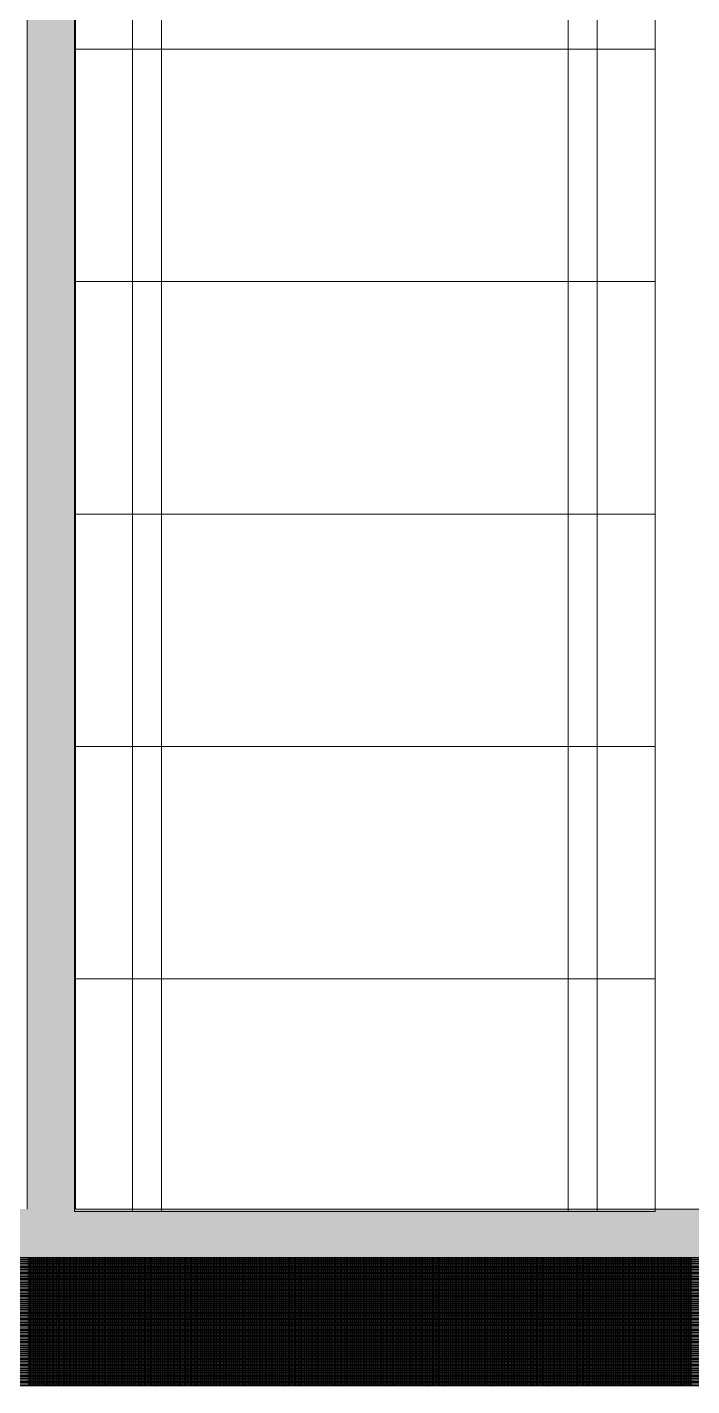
# Model space of a CAD drawing. Header units: inches. Extents: x -675 to 1187, y -924 to 1124.
# Drawn here: x 447.1 to 515.8, y -627.7 to -487.4 of the extents above; entities that cross this region are included whole.
import ezdxf

# ---------------------------------------------------------------- set-up
doc = ezdxf.new("R2010")
doc.units = ezdxf.units.IN
doc.header["$MEASUREMENT"] = 0
for name, color, linetype, lineweight in [('A-Furn-Chair', 250, 'Continuous', 13), ('A-Wall-E', 50, 'Continuous', 9), ('Base_dwg', 8, 'Continuous', 9), ('core and shell', 50, 'Continuous', 9)]:
    doc.layers.add(name, color=color, linetype=linetype, lineweight=lineweight)

# ---------------------------------------------------------------- blocks, each defined once
blk = doc.blocks.new('Base_dwg__U456-728030-Level 1 Copy 1')
at = {"layer": 'A-Wall-E'}
h = blk.add_hatch(color=256, dxfattribs=at)
h.paths.add_polyline_path([(-2.5, 2.5), (-2.31, 2.31), (-2.31, 2.5)], flags=0)
h.paths.add_polyline_path([(2.56, 2.5), (2.56, -2.5), (181.23, -2.5), (183.73, -1.25), (183.73, 2.5)], flags=0)
blk.add_hatch(color=256, dxfattribs=at).paths.add_polyline_path([(183.73, 2.5), (183.73, -1.25), (186.23, -2.5), (306.1, -2.5), (311.1, 2.5)], flags=0)
blk.add_line((2.56, -2.5), (181.23, -2.5), dxfattribs=at)
at = {"layer": 'A-Wall-E', "flags": 128}
blk.add_lwpolyline([(311.1, 2.5), (183.73, 2.5), (2.56, 2.5)], dxfattribs=at)
blk = doc.blocks.new('Base_dwg__U459-728033-Level 1 Copy 1')
at = {"layer": 'A-Wall-E'}
blk.add_hatch(color=256, dxfattribs=at).paths.add_polyline_path([(1.25, 0), (2.5, -2.5), (221.25, -2.5), (221.25, 2.5), (2.5, 2.5)], flags=0)
at = {"layer": 'A-Wall-E', "flags": 128}
blk.add_lwpolyline([(2.5, -2.5), (221.25, -2.5), (221.25, 2.5), (2.5, 2.5)], dxfattribs=at)
blk = doc.blocks.new('Base_dwg-531197-Level 1 Copy 1')
at = {"layer": 'A-Furn-Chair'}
for p, q in [((1458.79, 314.25), (1458.79, 518.25)), ((1461.79, 314.25), (1461.79, 518.25)), ((1503.79, 314.25), (1503.79, 518.25)), ((1506.79, 314.25), (1506.79, 518.25))]:
    blk.add_line(p, q, dxfattribs=at)
at = {"layer": 'A-Furn-Chair', "flags": 128}
for points in [[(1512.79, 458.25), (1452.79, 458.25), (1452.79, 434.25), (1512.79, 434.25)], [(1512.79, 434.25), (1452.79, 434.25), (1452.79, 410.25), (1512.79, 410.25)], [(1512.79, 410.25), (1452.79, 410.25), (1452.79, 386.25), (1512.79, 386.25)], [(1512.79, 386.25), (1452.79, 386.25), (1452.79, 362.25), (1512.79, 362.25)], [(1512.79, 362.25), (1452.79, 362.25), (1452.79, 338.25), (1512.79, 338.25)], [(1512.79, 338.25), (1452.79, 338.25), (1452.79, 314.25), (1512.79, 314.25)]]:
    blk.add_lwpolyline(points, close=True, dxfattribs=at)
at = {"layer": 'core and shell'}
for p, q in [((1631.58, 309.5), (962.09, 309.5)), ((1631.58, 309.46), (962.09, 309.46)), ((1448.02, 296.25), (1448.02, 309.5)), ((1448.15, 296.25), (1448.15, 309.5)), ((1448.27, 296.25), (1448.27, 309.5)), ((1448.4, 296.25), (1448.4, 309.5)), ((1448.52, 296.25), (1448.52, 309.5)), ((1448.65, 296.25), (1448.65, 309.5)), ((1448.77, 296.25), (1448.77, 309.5)), ((1448.9, 296.25), (1448.9, 309.5)), ((1449.02, 296.25), (1449.02, 309.5)), ((1449.15, 296.25), (1449.15, 309.5)), ((1449.27, 296.25), (1449.27, 309.5)), ((1449.4, 296.25), (1449.4, 309.5)), ((1449.52, 296.25), (1449.52, 309.5)), ((1449.65, 296.25), (1449.65, 309.5)), ((1449.77, 296.25), (1449.77, 309.5)), ((1449.9, 296.25), (1449.9, 309.5)), ((1450.02, 296.25), (1450.02, 309.5)), ((1450.15, 296.25), (1450.15, 309.5)), ((1450.27, 296.25), (1450.27, 309.5)), ((1450.4, 296.25), (1450.4, 309.5)), ((1450.52, 296.25), (1450.52, 309.5)), ((1450.65, 296.25), (1450.65, 309.5)), ((1450.77, 296.25), (1450.77, 309.5)), ((1450.9, 296.25), (1450.9, 309.5)), ((1451.02, 296.25), (1451.02, 309.5)), ((1451.15, 296.25), (1451.15, 309.5)), ((1451.27, 296.25), (1451.27, 309.5)), ((1451.4, 296.25), (1451.4, 309.5)), ((1451.52, 296.25), (1451.52, 309.5)), ((1451.65, 296.25), (1451.65, 309.5)), ((1451.77, 296.25), (1451.77, 309.5)), ((1451.9, 296.25), (1451.9, 309.5)), ((1452.02, 296.25), (1452.02, 309.5)), ((1452.15, 296.25), (1452.15, 309.5)), ((1452.27, 296.25), (1452.27, 309.5)), ((1452.4, 296.25), (1452.4, 309.5)), ((1452.52, 296.25), (1452.52, 309.5)), ((1452.65, 296.25), (1452.65, 309.5)), ((1452.77, 296.25), (1452.77, 309.5)), ((1452.9, 296.25), (1452.9, 309.5)), ((1453.02, 296.25), (1453.02, 309.5)), ((1453.15, 296.25), (1453.15, 309.5)), ((1453.27, 296.25), (1453.27, 309.5)), ((1453.4, 296.25), (1453.4, 309.5)), ((1453.52, 296.25), (1453.52, 309.5)), ((1453.65, 296.25), (1453.65, 309.5)), ((1453.77, 296.25), (1453.77, 309.5)), ((1453.9, 296.25), (1453.9, 309.5)), ((1454.02, 296.25), (1454.02, 309.5)), ((1454.15, 296.25), (1454.15, 309.5)), ((1454.27, 296.25), (1454.27, 309.5)), ((1454.4, 296.25), (1454.4, 309.5)), ((1454.52, 296.25), (1454.52, 309.5)), ((1454.65, 296.25), (1454.65, 309.5)), ((1454.77, 296.25), (1454.77, 309.5)), ((1454.9, 296.25), (1454.9, 309.5)), ((1455.02, 296.25), (1455.02, 309.5)), ((1455.15, 296.25), (1455.15, 309.5)), ((1455.27, 296.25), (1455.27, 309.5)), ((1455.4, 296.25), (1455.4, 309.5)), ((1455.52, 296.25), (1455.52, 309.5)), ((1455.65, 296.25), (1455.65, 309.5)), ((1455.77, 296.25), (1455.77, 309.5)), ((1455.9, 296.25), (1455.9, 309.5)), ((1456.02, 296.25), (1456.02, 309.5)), ((1456.15, 296.25), (1456.15, 309.5)), ((1456.27, 296.25), (1456.27, 309.5)), ((1456.4, 296.25), (1456.4, 309.5)), ((1456.52, 296.25), (1456.52, 309.5)), ((1456.65, 296.25), (1456.65, 309.5)), ((1456.77, 296.25), (1456.77, 309.5)), ((1456.9, 296.25), (1456.9, 309.5)), ((1457.02, 296.25), (1457.02, 309.5)), ((1457.15, 296.25), (1457.15, 309.5)), ((1457.27, 296.25), (1457.27, 309.5)), ((1457.4, 296.25), (1457.4, 309.5)), ((1457.52, 296.25), (1457.52, 309.5)), ((1457.65, 296.25), (1457.65, 309.5)), ((1457.77, 296.25), (1457.77, 309.5)), ((1457.9, 296.25), (1457.9, 309.5)), ((1458.02, 296.25), (1458.02, 309.5)), ((1458.15, 296.25), (1458.15, 309.5)), ((1458.27, 296.25), (1458.27, 309.5)), ((1458.4, 296.25), (1458.4, 309.5)), ((1458.52, 296.25), (1458.52, 309.5)), ((1458.65, 296.25), (1458.65, 309.5)), ((1458.77, 296.25), (1458.77, 309.5)), ((1458.9, 296.25), (1458.9, 309.5)), ((1459.02, 296.25), (1459.02, 309.5)), ((1459.15, 296.25), (1459.15, 309.5)), ((1459.27, 296.25), (1459.27, 309.5)), ((1459.4, 296.25), (1459.4, 309.5)), ((1459.52, 296.25), (1459.52, 309.5)), ((1459.65, 296.25), (1459.65, 309.5)), ((1459.77, 296.25), (1459.77, 309.5)), ((1459.9, 296.25), (1459.9, 309.5)), ((1460.02, 296.25), (1460.02, 309.5)), ((1460.15, 296.25), (1460.15, 309.5)), ((1460.27, 296.25), (1460.27, 309.5)), ((1460.4, 296.25), (1460.4, 309.5)), ((1460.52, 296.25), (1460.52, 309.5)), ((1460.65, 296.25), (1460.65, 309.5)), ((1460.77, 296.25), (1460.77, 309.5)), ((1460.9, 296.25), (1460.9, 309.5)), ((1461.02, 296.25), (1461.02, 309.5)), ((1461.15, 296.25), (1461.15, 309.5)), ((1461.27, 296.25), (1461.27, 309.5)), ((1461.4, 296.25), (1461.4, 309.5)), ((1461.52, 296.25), (1461.52, 309.5)), ((1461.65, 296.25), (1461.65, 309.5)), ((1461.77, 296.25), (1461.77, 309.5)), ((1461.9, 296.25), (1461.9, 309.5)), ((1462.02, 296.25), (1462.02, 309.5)), ((1462.15, 296.25), (1462.15, 309.5)), ((1462.27, 296.25), (1462.27, 309.5)), ((1462.4, 296.25), (1462.4, 309.5)), ((1462.52, 296.25), (1462.52, 309.5)), ((1462.65, 296.25), (1462.65, 309.5)), ((1462.77, 296.25), (1462.77, 309.5)), ((1462.9, 296.25), (1462.9, 309.5)), ((1463.02, 296.25), (1463.02, 309.5)), ((1463.15, 296.25), (1463.15, 309.5)), ((1463.27, 296.25), (1463.27, 309.5)), ((1463.4, 296.25), (1463.4, 309.5)), ((1463.52, 296.25), (1463.52, 309.5)), ((1463.65, 296.25), (1463.65, 309.5)), ((1463.77, 296.25), (1463.77, 309.5)), ((1463.9, 296.25), (1463.9, 309.5)), ((1464.02, 296.25), (1464.02, 309.5)), ((1464.15, 296.25), (1464.15, 309.5)), ((1464.27, 296.25), (1464.27, 309.5)), ((1464.4, 296.25), (1464.4, 309.5)), ((1464.52, 296.25), (1464.52, 309.5)), ((1464.65, 296.25), (1464.65, 309.5)), ((1464.77, 296.25), (1464.77, 309.5)), ((1464.9, 296.25), (1464.9, 309.5)), ((1465.02, 296.25), (1465.02, 309.5)), ((1465.15, 296.25), (1465.15, 309.5)), ((1465.27, 296.25), (1465.27, 309.5)), ((1465.4, 296.25), (1465.4, 309.5)), ((1465.52, 296.25), (1465.52, 309.5)), ((1465.65, 296.25), (1465.65, 309.5)), ((1465.77, 296.25), (1465.77, 309.5)), ((1465.9, 296.25), (1465.9, 309.5)), ((1466.02, 296.25), (1466.02, 309.5)), ((1466.15, 296.25), (1466.15, 309.5)), ((1466.27, 296.25), (1466.27, 309.5)), ((1466.4, 296.25), (1466.4, 309.5)), ((1466.52, 296.25), (1466.52, 309.5)), ((1466.65, 296.25), (1466.65, 309.5)), ((1466.77, 296.25), (1466.77, 309.5)), ((1466.9, 296.25), (1466.9, 309.5)), ((1467.02, 296.25), (1467.02, 309.5)), ((1467.15, 296.25), (1467.15, 309.5)), ((1467.27, 296.25), (1467.27, 309.5)), ((1467.4, 296.25), (1467.4, 309.5)), ((1467.52, 296.25), (1467.52, 309.5)), ((1467.65, 296.25), (1467.65, 309.5)), ((1467.77, 296.25), (1467.77, 309.5)), ((1467.9, 296.25), (1467.9, 309.5)), ((1468.02, 296.25), (1468.02, 309.5)), ((1468.15, 296.25), (1468.15, 309.5)), ((1468.27, 296.25), (1468.27, 309.5)), ((1468.4, 296.25), (1468.4, 309.5)), ((1468.52, 296.25), (1468.52, 309.5)), ((1468.65, 296.25), (1468.65, 309.5)), ((1468.77, 296.25), (1468.77, 309.5)), ((1468.9, 296.25), (1468.9, 309.5)), ((1469.02, 296.25), (1469.02, 309.5)), ((1469.15, 296.25), (1469.15, 309.5)), ((1469.27, 296.25), (1469.27, 309.5)), ((1469.4, 296.25), (1469.4, 309.5)), ((1469.52, 296.25), (1469.52, 309.5)), ((1469.65, 296.25), (1469.65, 309.5)), ((1469.77, 296.25), (1469.77, 309.5)), ((1469.9, 296.25), (1469.9, 309.5)), ((1470.02, 296.25), (1470.02, 309.5)), ((1470.15, 296.25), (1470.15, 309.5)), ((1470.27, 296.25), (1470.27, 309.5)), ((1470.4, 296.25), (1470.4, 309.5)), ((1470.52, 296.25), (1470.52, 309.5)), ((1470.65, 296.25), (1470.65, 309.5)), ((1470.77, 296.25), (1470.77, 309.5)), ((1470.9, 296.25), (1470.9, 309.5)), ((1471.02, 296.25), (1471.02, 309.5)), ((1471.15, 296.25), (1471.15, 309.5)), ((1471.27, 296.25), (1471.27, 309.5)), ((1471.4, 296.25), (1471.4, 309.5)), ((1471.52, 296.25), (1471.52, 309.5)), ((1471.65, 296.25), (1471.65, 309.5)), ((1471.77, 296.25), (1471.77, 309.5)), ((1471.9, 296.25), (1471.9, 309.5)), ((1472.02, 296.25), (1472.02, 309.5)), ((1472.15, 296.25), (1472.15, 309.5)), ((1472.27, 296.25), (1472.27, 309.5)), ((1472.4, 296.25), (1472.4, 309.5)), ((1472.52, 296.25), (1472.52, 309.5)), ((1472.65, 296.25), (1472.65, 309.5)), ((1472.77, 296.25), (1472.77, 309.5)), ((1472.9, 296.25), (1472.9, 309.5)), ((1473.02, 296.25), (1473.02, 309.5)), ((1473.15, 296.25), (1473.15, 309.5)), ((1473.27, 296.25), (1473.27, 309.5)), ((1473.4, 296.25), (1473.4, 309.5)), ((1473.52, 296.25), (1473.52, 309.5)), ((1473.65, 296.25), (1473.65, 309.5)), ((1473.77, 296.25), (1473.77, 309.5)), ((1473.9, 296.25), (1473.9, 309.5)), ((1474.02, 296.25), (1474.02, 309.5)), ((1474.15, 296.25), (1474.15, 309.5)), ((1474.27, 296.25), (1474.27, 309.5)), ((1474.4, 296.25), (1474.4, 309.5)), ((1474.52, 296.25), (1474.52, 309.5)), ((1474.65, 296.25), (1474.65, 309.5)), ((1474.77, 296.25), (1474.77, 309.5)), ((1474.9, 296.25), (1474.9, 309.5)), ((1475.02, 296.25), (1475.02, 309.5)), ((1475.15, 296.25), (1475.15, 309.5)), ((1475.27, 296.25), (1475.27, 309.5)), ((1475.4, 296.25), (1475.4, 309.5)), ((1475.52, 296.25), (1475.52, 309.5)), ((1475.65, 296.25), (1475.65, 309.5)), ((1475.77, 296.25), (1475.77, 309.5)), ((1475.9, 296.25), (1475.9, 309.5)), ((1476.02, 296.25), (1476.02, 309.5)), ((1476.15, 296.25), (1476.15, 309.5)), ((1476.27, 296.25), (1476.27, 309.5)), ((1476.4, 296.25), (1476.4, 309.5)), ((1476.52, 296.25), (1476.52, 309.5)), ((1476.65, 296.25), (1476.65, 309.5)), ((1476.77, 296.25), (1476.77, 309.5)), ((1476.9, 296.25), (1476.9, 309.5)), ((1477.02, 296.25), (1477.02, 309.5)), ((1477.15, 296.25), (1477.15, 309.5)), ((1477.27, 296.25), (1477.27, 309.5)), ((1477.4, 296.25), (1477.4, 309.5)), ((1477.52, 296.25), (1477.52, 309.5)), ((1477.65, 296.25), (1477.65, 309.5)), ((1477.77, 296.25), (1477.77, 309.5)), ((1477.9, 296.25), (1477.9, 309.5)), ((1478.02, 296.25), (1478.02, 309.5)), ((1478.15, 296.25), (1478.15, 309.5)), ((1478.27, 296.25), (1478.27, 309.5)), ((1478.4, 296.25), (1478.4, 309.5)), ((1478.52, 296.25), (1478.52, 309.5)), ((1478.65, 296.25), (1478.65, 309.5)), ((1478.77, 296.25), (1478.77, 309.5)), ((1478.9, 296.25), (1478.9, 309.5)), ((1479.02, 296.25), (1479.02, 309.5)), ((1479.15, 296.25), (1479.15, 309.5)), ((1479.27, 296.25), (1479.27, 309.5)), ((1479.4, 296.25), (1479.4, 309.5)), ((1479.52, 296.25), (1479.52, 309.5)), ((1479.65, 296.25), (1479.65, 309.5)), ((1479.77, 296.25), (1479.77, 309.5)), ((1479.9, 296.25), (1479.9, 309.5)), ((1480.02, 296.25), (1480.02, 309.5)), ((1480.15, 296.25), (1480.15, 309.5)), ((1480.27, 296.25), (1480.27, 309.5)), ((1480.4, 296.25), (1480.4, 309.5)), ((1480.52, 296.25), (1480.52, 309.5)), ((1480.65, 296.25), (1480.65, 309.5)), ((1480.77, 296.25), (1480.77, 309.5)), ((1480.9, 296.25), (1480.9, 309.5)), ((1481.02, 296.25), (1481.02, 309.5)), ((1481.15, 296.25), (1481.15, 309.5)), ((1481.27, 296.25), (1481.27, 309.5)), ((1481.4, 296.25), (1481.4, 309.5)), ((1481.52, 296.25), (1481.52, 309.5)), ((1481.65, 296.25), (1481.65, 309.5)), ((1481.77, 296.25), (1481.77, 309.5)), ((1481.9, 296.25), (1481.9, 309.5)), ((1482.02, 296.25), (1482.02, 309.5)), ((1482.15, 296.25), (1482.15, 309.5)), ((1482.27, 296.25), (1482.27, 309.5)), ((1482.4, 296.25), (1482.4, 309.5)), ((1482.52, 296.25), (1482.52, 309.5)), ((1482.65, 296.25), (1482.65, 309.5)), ((1482.77, 296.25), (1482.77, 309.5)), ((1482.9, 296.25), (1482.9, 309.5)), ((1483.02, 296.25), (1483.02, 309.5)), ((1483.15, 296.25), (1483.15, 309.5)), ((1483.27, 296.25), (1483.27, 309.5)), ((1483.4, 296.25), (1483.4, 309.5)), ((1483.52, 296.25), (1483.52, 309.5)), ((1483.65, 296.25), (1483.65, 309.5)), ((1483.77, 296.25), (1483.77, 309.5)), ((1483.9, 296.25), (1483.9, 309.5)), ((1484.02, 296.25), (1484.02, 309.5)), ((1484.15, 296.25), (1484.15, 309.5)), ((1484.27, 296.25), (1484.27, 309.5)), ((1484.4, 296.25), (1484.4, 309.5)), ((1484.52, 296.25), (1484.52, 309.5)), ((1484.65, 296.25), (1484.65, 309.5)), ((1484.77, 296.25), (1484.77, 309.5)), ((1484.9, 296.25), (1484.9, 309.5)), ((1485.02, 296.25), (1485.02, 309.5)), ((1485.15, 296.25), (1485.15, 309.5)), ((1485.27, 296.25), (1485.27, 309.5)), ((1485.4, 296.25), (1485.4, 309.5)), ((1485.52, 296.25), (1485.52, 309.5)), ((1485.65, 296.25), (1485.65, 309.5)), ((1485.77, 296.25), (1485.77, 309.5)), ((1485.9, 296.25), (1485.9, 309.5)), ((1486.02, 296.25), (1486.02, 309.5)), ((1486.15, 296.25), (1486.15, 309.5)), ((1486.27, 296.25), (1486.27, 309.5)), ((1486.4, 296.25), (1486.4, 309.5)), ((1486.52, 296.25), (1486.52, 309.5)), ((1486.65, 296.25), (1486.65, 309.5)), ((1486.77, 296.25), (1486.77, 309.5)), ((1486.9, 296.25), (1486.9, 309.5)), ((1487.02, 296.25), (1487.02, 309.5)), ((1487.15, 296.25), (1487.15, 309.5)), ((1487.27, 296.25), (1487.27, 309.5)), ((1487.4, 296.25), (1487.4, 309.5)), ((1487.52, 296.25), (1487.52, 309.5)), ((1487.65, 296.25), (1487.65, 309.5)), ((1487.77, 296.25), (1487.77, 309.5)), ((1487.9, 296.25), (1487.9, 309.5)), ((1488.02, 296.25), (1488.02, 309.5)), ((1488.15, 296.25), (1488.15, 309.5)), ((1488.27, 296.25), (1488.27, 309.5)), ((1488.4, 296.25), (1488.4, 309.5)), ((1488.52, 296.25), (1488.52, 309.5)), ((1488.65, 296.25), (1488.65, 309.5)), ((1488.77, 296.25), (1488.77, 309.5)), ((1488.9, 296.25), (1488.9, 309.5)), ((1489.02, 296.25), (1489.02, 309.5)), ((1489.15, 296.25), (1489.15, 309.5)), ((1489.27, 296.25), (1489.27, 309.5)), ((1489.4, 296.25), (1489.4, 309.5)), ((1489.52, 296.25), (1489.52, 309.5)), ((1489.65, 296.25), (1489.65, 309.5)), ((1489.77, 296.25), (1489.77, 309.5)), ((1489.9, 296.25), (1489.9, 309.5)), ((1490.02, 296.25), (1490.02, 309.5)), ((1490.15, 296.25), (1490.15, 309.5)), ((1490.27, 296.25), (1490.27, 309.5)), ((1490.4, 296.25), (1490.4, 309.5)), ((1490.52, 296.25), (1490.52, 309.5)), ((1490.65, 296.25), (1490.65, 309.5)), ((1490.77, 296.25), (1490.77, 309.5)), ((1490.9, 296.25), (1490.9, 309.5)), ((1491.02, 296.25), (1491.02, 309.5)), ((1491.15, 296.25), (1491.15, 309.5)), ((1491.27, 296.25), (1491.27, 309.5)), ((1491.4, 296.25), (1491.4, 309.5)), ((1491.52, 296.25), (1491.52, 309.5)), ((1491.65, 296.25), (1491.65, 309.5)), ((1491.77, 296.25), (1491.77, 309.5)), ((1491.9, 296.25), (1491.9, 309.5)), ((1492.02, 296.25), (1492.02, 309.5)), ((1492.15, 296.25), (1492.15, 309.5)), ((1492.27, 296.25), (1492.27, 309.5)), ((1492.4, 296.25), (1492.4, 309.5)), ((1492.52, 296.25), (1492.52, 309.5)), ((1492.65, 296.25), (1492.65, 309.5)), ((1492.77, 296.25), (1492.77, 309.5)), ((1492.9, 296.25), (1492.9, 309.5)), ((1493.02, 296.25), (1493.02, 309.5)), ((1493.15, 296.25), (1493.15, 309.5)), ((1493.27, 296.25), (1493.27, 309.5)), ((1493.4, 296.25), (1493.4, 309.5)), ((1493.52, 296.25), (1493.52, 309.5)), ((1493.65, 296.25), (1493.65, 309.5)), ((1493.77, 296.25), (1493.77, 309.5)), ((1493.9, 296.25), (1493.9, 309.5)), ((1494.02, 296.25), (1494.02, 309.5)), ((1494.15, 296.25), (1494.15, 309.5)), ((1494.27, 296.25), (1494.27, 309.5)), ((1494.4, 296.25), (1494.4, 309.5)), ((1494.52, 296.25), (1494.52, 309.5)), ((1494.65, 296.25), (1494.65, 309.5)), ((1494.77, 296.25), (1494.77, 309.5)), ((1494.9, 296.25), (1494.9, 309.5)), ((1495.02, 296.25), (1495.02, 309.5)), ((1495.15, 296.25), (1495.15, 309.5)), ((1495.27, 296.25), (1495.27, 309.5)), ((1495.4, 296.25), (1495.4, 309.5)), ((1495.52, 296.25), (1495.52, 309.5)), ((1495.65, 296.25), (1495.65, 309.5)), ((1495.77, 296.25), (1495.77, 309.5)), ((1495.9, 296.25), (1495.9, 309.5)), ((1496.02, 296.25), (1496.02, 309.5)), ((1496.15, 296.25), (1496.15, 309.5)), ((1496.27, 296.25), (1496.27, 309.5)), ((1496.4, 296.25), (1496.4, 309.5)), ((1496.52, 296.25), (1496.52, 309.5)), ((1496.65, 296.25), (1496.65, 309.5)), ((1496.77, 296.25), (1496.77, 309.5)), ((1496.9, 296.25), (1496.9, 309.5)), ((1497.02, 296.25), (1497.02, 309.5)), ((1497.15, 296.25), (1497.15, 309.5)), ((1497.27, 296.25), (1497.27, 309.5)), ((1497.4, 296.25), (1497.4, 309.5)), ((1497.52, 296.25), (1497.52, 309.5)), ((1497.65, 296.25), (1497.65, 309.5)), ((1497.77, 296.25), (1497.77, 309.5)), ((1497.9, 296.25), (1497.9, 309.5)), ((1498.02, 296.25), (1498.02, 309.5)), ((1498.15, 296.25), (1498.15, 309.5)), ((1498.27, 296.25), (1498.27, 309.5)), ((1498.4, 296.25), (1498.4, 309.5)), ((1498.52, 296.25), (1498.52, 309.5)), ((1498.65, 296.25), (1498.65, 309.5)), ((1498.77, 296.25), (1498.77, 309.5)), ((1498.9, 296.25), (1498.9, 309.5)), ((1499.02, 296.25), (1499.02, 309.5)), ((1499.15, 296.25), (1499.15, 309.5)), ((1499.27, 296.25), (1499.27, 309.5)), ((1499.4, 296.25), (1499.4, 309.5)), ((1499.52, 296.25), (1499.52, 309.5)), ((1499.65, 296.25), (1499.65, 309.5)), ((1499.77, 296.25), (1499.77, 309.5)), ((1499.9, 296.25), (1499.9, 309.5)), ((1500.02, 296.25), (1500.02, 309.5)), ((1500.15, 296.25), (1500.15, 309.5)), ((1500.27, 296.25), (1500.27, 309.5)), ((1500.4, 296.25), (1500.4, 309.5)), ((1500.52, 296.25), (1500.52, 309.5)), ((1500.65, 296.25), (1500.65, 309.5)), ((1500.77, 296.25), (1500.77, 309.5)), ((1500.9, 296.25), (1500.9, 309.5)), ((1501.02, 296.25), (1501.02, 309.5)), ((1501.15, 296.25), (1501.15, 309.5)), ((1501.27, 296.25), (1501.27, 309.5)), ((1501.4, 296.25), (1501.4, 309.5)), ((1501.52, 296.25), (1501.52, 309.5)), ((1501.65, 296.25), (1501.65, 309.5)), ((1501.77, 296.25), (1501.77, 309.5)), ((1501.9, 296.25), (1501.9, 309.5)), ((1502.02, 296.25), (1502.02, 309.5)), ((1502.15, 296.25), (1502.15, 309.5)), ((1502.27, 296.25), (1502.27, 309.5)), ((1502.4, 296.25), (1502.4, 309.5)), ((1502.52, 296.25), (1502.52, 309.5)), ((1502.65, 296.25), (1502.65, 309.5)), ((1502.77, 296.25), (1502.77, 309.5)), ((1502.9, 296.25), (1502.9, 309.5)), ((1503.02, 296.25), (1503.02, 309.5)), ((1503.15, 296.25), (1503.15, 309.5)), ((1503.27, 296.25), (1503.27, 309.5)), ((1503.4, 296.25), (1503.4, 309.5)), ((1503.52, 296.25), (1503.52, 309.5)), ((1503.65, 296.25), (1503.65, 309.5)), ((1503.77, 296.25), (1503.77, 309.5)), ((1503.9, 296.25), (1503.9, 309.5)), ((1504.02, 296.25), (1504.02, 309.5)), ((1504.15, 296.25), (1504.15, 309.5)), ((1504.27, 296.25), (1504.27, 309.5)), ((1504.4, 296.25), (1504.4, 309.5)), ((1504.52, 296.25), (1504.52, 309.5)), ((1504.65, 296.25), (1504.65, 309.5)), ((1504.77, 296.25), (1504.77, 309.5)), ((1504.9, 296.25), (1504.9, 309.5)), ((1505.02, 296.25), (1505.02, 309.5)), ((1505.15, 296.25), (1505.15, 309.5)), ((1505.27, 296.25), (1505.27, 309.5)), ((1505.4, 296.25), (1505.4, 309.5)), ((1505.52, 296.25), (1505.52, 309.5)), ((1505.65, 296.25), (1505.65, 309.5)), ((1505.77, 296.25), (1505.77, 309.5)), ((1505.9, 296.25), (1505.9, 309.5)), ((1506.02, 296.25), (1506.02, 309.5)), ((1506.15, 296.25), (1506.15, 309.5)), ((1506.27, 296.25), (1506.27, 309.5)), ((1506.4, 296.25), (1506.4, 309.5)), ((1506.52, 296.25), (1506.52, 309.5)), ((1506.65, 296.25), (1506.65, 309.5)), ((1506.77, 296.25), (1506.77, 309.5)), ((1506.9, 296.25), (1506.9, 309.5)), ((1507.02, 296.25), (1507.02, 309.5)), ((1507.15, 296.25), (1507.15, 309.5)), ((1507.27, 296.25), (1507.27, 309.5)), ((1507.4, 296.25), (1507.4, 309.5)), ((1507.52, 296.25), (1507.52, 309.5)), ((1507.65, 296.25), (1507.65, 309.5)), ((1507.77, 296.25), (1507.77, 309.5)), ((1507.9, 296.25), (1507.9, 309.5)), ((1508.02, 296.25), (1508.02, 309.5)), ((1508.15, 296.25), (1508.15, 309.5)), ((1508.27, 296.25), (1508.27, 309.5)), ((1508.4, 296.25), (1508.4, 309.5)), ((1508.52, 296.25), (1508.52, 309.5)), ((1508.65, 296.25), (1508.65, 309.5)), ((1508.77, 296.25), (1508.77, 309.5)), ((1508.9, 296.25), (1508.9, 309.5)), ((1509.02, 296.25), (1509.02, 309.5)), ((1509.15, 296.25), (1509.15, 309.5)), ((1509.27, 296.25), (1509.27, 309.5)), ((1509.4, 296.25), (1509.4, 309.5)), ((1509.52, 296.25), (1509.52, 309.5)), ((1509.65, 296.25), (1509.65, 309.5)), ((1509.77, 296.25), (1509.77, 309.5)), ((1509.9, 296.25), (1509.9, 309.5)), ((1510.02, 296.25), (1510.02, 309.5)), ((1510.15, 296.25), (1510.15, 309.5)), ((1510.27, 296.25), (1510.27, 309.5)), ((1510.4, 296.25), (1510.4, 309.5)), ((1510.52, 296.25), (1510.52, 309.5)), ((1510.65, 296.25), (1510.65, 309.5)), ((1510.77, 296.25), (1510.77, 309.5)), ((1510.9, 296.25), (1510.9, 309.5)), ((1511.02, 296.25), (1511.02, 309.5)), ((1511.15, 296.25), (1511.15, 309.5)), ((1511.27, 296.25), (1511.27, 309.5)), ((1511.4, 296.25), (1511.4, 309.5)), ((1511.52, 296.25), (1511.52, 309.5)), ((1511.65, 296.25), (1511.65, 309.5)), ((1511.77, 296.25), (1511.77, 309.5)), ((1511.9, 296.25), (1511.9, 309.5)), ((1512.02, 296.25), (1512.02, 309.5)), ((1512.15, 296.25), (1512.15, 309.5)), ((1512.27, 296.25), (1512.27, 309.5)), ((1512.4, 296.25), (1512.4, 309.5)), ((1512.52, 296.25), (1512.52, 309.5)), ((1512.65, 296.25), (1512.65, 309.5)), ((1512.77, 296.25), (1512.77, 309.5)), ((1512.9, 296.25), (1512.9, 309.5)), ((1513.02, 296.25), (1513.02, 309.5)), ((1513.15, 296.25), (1513.15, 309.5)), ((1513.27, 296.25), (1513.27, 309.5)), ((1513.4, 296.25), (1513.4, 309.5)), ((1513.52, 296.25), (1513.52, 309.5)), ((1513.65, 296.25), (1513.65, 309.5)), ((1513.77, 296.25), (1513.77, 309.5)), ((1513.9, 296.25), (1513.9, 309.5)), ((1514.02, 296.25), (1514.02, 309.5)), ((1514.15, 296.25), (1514.15, 309.5)), ((1514.27, 296.25), (1514.27, 309.5)), ((1514.4, 296.25), (1514.4, 309.5)), ((1514.52, 296.25), (1514.52, 309.5)), ((1514.65, 296.25), (1514.65, 309.5)), ((1514.77, 296.25), (1514.77, 309.5)), ((1514.9, 296.25), (1514.9, 309.5)), ((1515.02, 296.25), (1515.02, 309.5)), ((1515.15, 296.25), (1515.15, 309.5)), ((1515.27, 296.25), (1515.27, 309.5)), ((1515.4, 296.25), (1515.4, 309.5)), ((1515.52, 296.25), (1515.52, 309.5)), ((1515.65, 296.25), (1515.65, 309.5)), ((1515.77, 296.25), (1515.77, 309.5)), ((1515.9, 296.25), (1515.9, 309.5)), ((1516.02, 296.25), (1516.02, 309.5)), ((1516.15, 296.25), (1516.15, 309.5)), ((1516.27, 296.25), (1516.27, 309.5)), ((1516.4, 296.25), (1516.4, 309.5)), ((1516.52, 296.25), (1516.52, 309.5)), ((1656.42, 296.33), (962.09, 296.33))]:
    blk.add_line(p, q, dxfattribs=at)
at = {"layer": 'core and shell', "flags": 128}
for points in [[(1631.58, 309.33), (962.09, 309.33), (923.4, 309.33), (923.4, 327.56)], [(1656.42, 308.58), (962.09, 308.58), (924.4, 308.58), (924.4, 326.4)], [(1656.42, 307.08), (962.09, 307.08), (926.52, 307.08), (926.52, 324.15)], [(1656.42, 306.83), (962.09, 306.83), (926.9, 306.83), (926.9, 323.78)], [(1656.42, 303.71), (962.09, 303.71), (932.15, 303.71), (932.15, 319.33)], [(1656.42, 302.33), (962.09, 302.33), (934.9, 302.33), (934.9, 317.44)], [(1656.42, 300.96), (962.09, 300.96), (938.02, 300.96), (938.02, 315.59)], [(1656.42, 300.71), (962.09, 300.71), (938.65, 300.71), (938.65, 315.26)], [(1656.42, 299.08), (962.09, 299.08), (943.27, 299.08), (943.27, 313.13)], [(1656.42, 298.33), (962.09, 298.33), (945.9, 298.33), (945.9, 312.16)], [(1656.42, 297.96), (962.09, 297.96), (947.4, 297.96), (947.4, 311.67)], [(1631.58, 309.21), (962.09, 309.21), (923.55, 309.21)], [(1631.58, 309.08), (962.09, 309.08), (923.72, 309.08)], [(1656.42, 308.96), (962.09, 308.96), (923.89, 308.96)], [(1656.42, 308.83), (962.09, 308.83), (924.05, 308.83)], [(1656.42, 308.71), (962.09, 308.71), (924.22, 308.71)], [(962.09, 309.5), (962.09, 296.25), (1656.42, 296.25), (1656.42, 309.5), (1641.58, 309.5)], [(1656.42, 308.46), (962.09, 308.46), (924.56, 308.46)], [(1656.42, 308.33), (962.09, 308.33), (924.73, 308.33)], [(1656.42, 308.21), (962.09, 308.21), (924.91, 308.21)], [(1656.42, 308.08), (962.09, 308.08), (925.08, 308.08)], [(1656.42, 307.96), (962.09, 307.96), (925.26, 307.96)], [(1656.42, 307.83), (962.09, 307.83), (925.44, 307.83)], [(1656.42, 307.71), (962.09, 307.71), (925.61, 307.71)], [(1656.42, 307.58), (962.09, 307.58), (925.79, 307.58)], [(1656.42, 307.46), (962.09, 307.46), (925.97, 307.46)], [(1656.42, 307.33), (962.09, 307.33), (926.16, 307.33)], [(1656.42, 307.21), (962.09, 307.21), (926.34, 307.21)], [(1656.42, 306.96), (962.09, 306.96), (926.71, 306.96)], [(1656.42, 306.71), (962.09, 306.71), (927.09, 306.71)], [(1656.42, 306.58), (962.09, 306.58), (927.28, 306.58)], [(1656.42, 306.46), (962.09, 306.46), (927.47, 306.46)], [(1656.42, 306.33), (962.09, 306.33), (927.67, 306.33)], [(1656.42, 306.21), (962.09, 306.21), (927.86, 306.21)], [(1656.42, 306.08), (962.09, 306.08), (928.06, 306.08)], [(1656.42, 305.96), (962.09, 305.96), (928.26, 305.96)], [(1656.42, 305.83), (962.09, 305.83), (928.46, 305.83)], [(1656.42, 305.71), (962.09, 305.71), (928.66, 305.71)], [(1656.42, 305.58), (962.09, 305.58), (928.86, 305.58)], [(1656.42, 305.46), (962.09, 305.46), (929.07, 305.46)], [(1656.42, 305.33), (962.09, 305.33), (929.28, 305.33)], [(1656.42, 305.21), (962.09, 305.21), (929.49, 305.21)], [(1656.42, 305.08), (962.09, 305.08), (929.7, 305.08)], [(1656.42, 304.96), (962.09, 304.96), (929.91, 304.96)], [(1656.42, 304.83), (962.09, 304.83), (930.12, 304.83)], [(1656.42, 304.71), (962.09, 304.71), (930.34, 304.71)], [(1656.42, 304.58), (962.09, 304.58), (930.56, 304.58)], [(1656.42, 304.46), (962.09, 304.46), (930.78, 304.46)], [(1656.42, 304.33), (962.09, 304.33), (931, 304.33)], [(1656.42, 304.21), (962.09, 304.21), (931.23, 304.21)], [(1656.42, 304.08), (962.09, 304.08), (931.45, 304.08)], [(1656.42, 303.96), (962.09, 303.96), (931.68, 303.96)], [(1656.42, 303.83), (962.09, 303.83), (931.92, 303.83)], [(1656.42, 303.58), (962.09, 303.58), (932.39, 303.58)], [(1656.42, 303.46), (962.09, 303.46), (932.62, 303.46)], [(1656.42, 303.33), (962.09, 303.33), (932.86, 303.33)], [(1656.42, 303.21), (962.09, 303.21), (933.11, 303.21)], [(1656.42, 303.08), (962.09, 303.08), (933.35, 303.08)], [(1656.42, 302.96), (962.09, 302.96), (933.6, 302.96)], [(1656.42, 302.83), (962.09, 302.83), (933.86, 302.83)], [(1656.42, 302.71), (962.09, 302.71), (934.11, 302.71)], [(1656.42, 302.58), (962.09, 302.58), (934.37, 302.58)], [(1656.42, 302.46), (962.09, 302.46), (934.63, 302.46)], [(1656.42, 302.21), (962.09, 302.21), (935.16, 302.21)], [(1656.42, 302.08), (962.09, 302.08), (935.43, 302.08)], [(1656.42, 301.96), (962.09, 301.96), (935.7, 301.96)], [(1656.42, 301.83), (962.09, 301.83), (935.98, 301.83)], [(1656.42, 301.71), (962.09, 301.71), (936.26, 301.71)], [(1656.42, 301.58), (962.09, 301.58), (936.54, 301.58)], [(1656.42, 301.46), (962.09, 301.46), (936.83, 301.46)], [(1656.42, 301.33), (962.09, 301.33), (937.12, 301.33)], [(1656.42, 301.21), (962.09, 301.21), (937.42, 301.21)], [(1656.42, 301.08), (962.09, 301.08), (937.72, 301.08)], [(1656.42, 300.83), (962.09, 300.83), (938.33, 300.83)], [(1656.42, 300.58), (962.09, 300.58), (938.96, 300.58)], [(1656.42, 300.46), (962.09, 300.46), (939.29, 300.46)], [(1656.42, 300.33), (962.09, 300.33), (939.62, 300.33)], [(1656.42, 300.21), (962.09, 300.21), (939.95, 300.21)], [(1656.42, 300.08), (962.09, 300.08), (940.29, 300.08)], [(1656.42, 299.96), (962.09, 299.96), (940.64, 299.96)], [(1656.42, 299.83), (962.09, 299.83), (940.99, 299.83)], [(1656.42, 299.71), (962.09, 299.71), (941.35, 299.71)], [(1656.42, 299.58), (962.09, 299.58), (941.72, 299.58)], [(1656.42, 299.46), (962.09, 299.46), (942.09, 299.46)], [(1656.42, 299.33), (962.09, 299.33), (942.48, 299.33)], [(1656.42, 299.21), (962.09, 299.21), (942.87, 299.21)], [(1656.42, 298.96), (962.09, 298.96), (943.68, 298.96)], [(1656.42, 298.83), (962.09, 298.83), (944.1, 298.83)], [(1656.42, 298.71), (962.09, 298.71), (944.53, 298.71)], [(1656.42, 298.58), (962.09, 298.58), (944.97, 298.58)], [(1656.42, 298.46), (962.09, 298.46), (945.43, 298.46)], [(1656.42, 298.21), (962.09, 298.21), (946.38, 298.21)], [(1656.42, 298.08), (962.09, 298.08), (946.88, 298.08)], [(1656.42, 297.83), (962.09, 297.83), (947.94, 297.83)], [(1656.42, 297.71), (962.09, 297.71), (948.5, 297.71)], [(1656.42, 297.58), (962.09, 297.58), (949.09, 297.58)], [(1656.42, 297.46), (962.09, 297.46), (949.7, 297.46)], [(1656.42, 297.33), (962.09, 297.33), (950.36, 297.33)], [(1656.42, 297.21), (962.09, 297.21), (951.05, 297.21)], [(1656.42, 297.08), (962.09, 297.08), (951.78, 297.08)], [(1656.42, 296.96), (962.09, 296.96), (952.58, 296.96)], [(1656.42, 296.83), (962.09, 296.83), (953.45, 296.83)], [(1656.42, 296.71), (962.09, 296.71), (954.43, 296.71)], [(1656.42, 296.58), (962.09, 296.58), (955.55, 296.58)], [(1656.42, 296.46), (962.09, 296.46), (956.91, 296.46)]]:
    blk.add_lwpolyline(points, dxfattribs=at)
for name, p, rotation in [('Base_dwg__U459-728033-Level 1 Copy 1', (1450.42, 312), 90), ('Base_dwg__U456-728030-Level 1 Copy 1', (1634.15, 312), 180)]:
    blk.add_blockref(name, p, dxfattribs=dict(rotation=rotation))

msp = doc.modelspace()

# ---------------------------------------------------------------- block references
at = {"layer": 'Base_dwg', "color": 7, "lineweight": 20}
msp.add_blockref('Base_dwg-531197-Level 1 Copy 1', (-1000.79, -923.95), dxfattribs=at)

doc.saveas('drawing.dxf')
